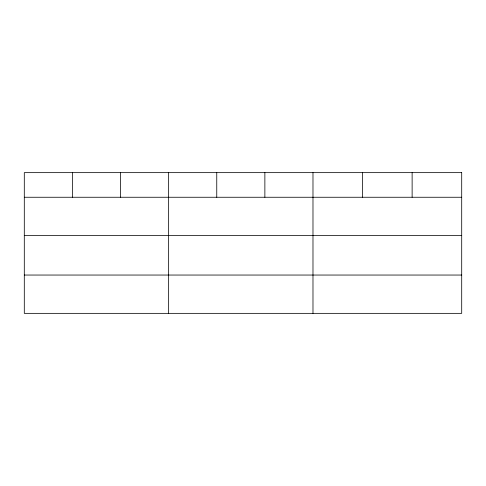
<?xml version="1.0" encoding="UTF-8"?>
<svg xmlns="http://www.w3.org/2000/svg" width="486" height="486" viewBox="0 0 486 486"><rect width="100%" height="100%" fill="white"/><g stroke="black" fill="none" stroke-linecap="round" stroke-linejoin="round"><path stroke-width="0.73" d="M24.3 197.255L461.7 197.255M24.3 235.57L461.7 235.57M24.3 275.046L461.7 275.046M412.128 172.645L412.128 197.255M362.556 172.645L362.556 197.255M312.984 172.645L312.984 313.355M264.87 172.645L264.87 197.255M216.756 172.645L216.756 197.255M168.642 172.645L168.642 313.355M120.528 172.645L120.528 197.255M72.414 172.645L72.414 197.255M461.7 172.645L24.3 172.645L24.3 313.355L461.7 313.355L461.7 172.645"/></g></svg>
